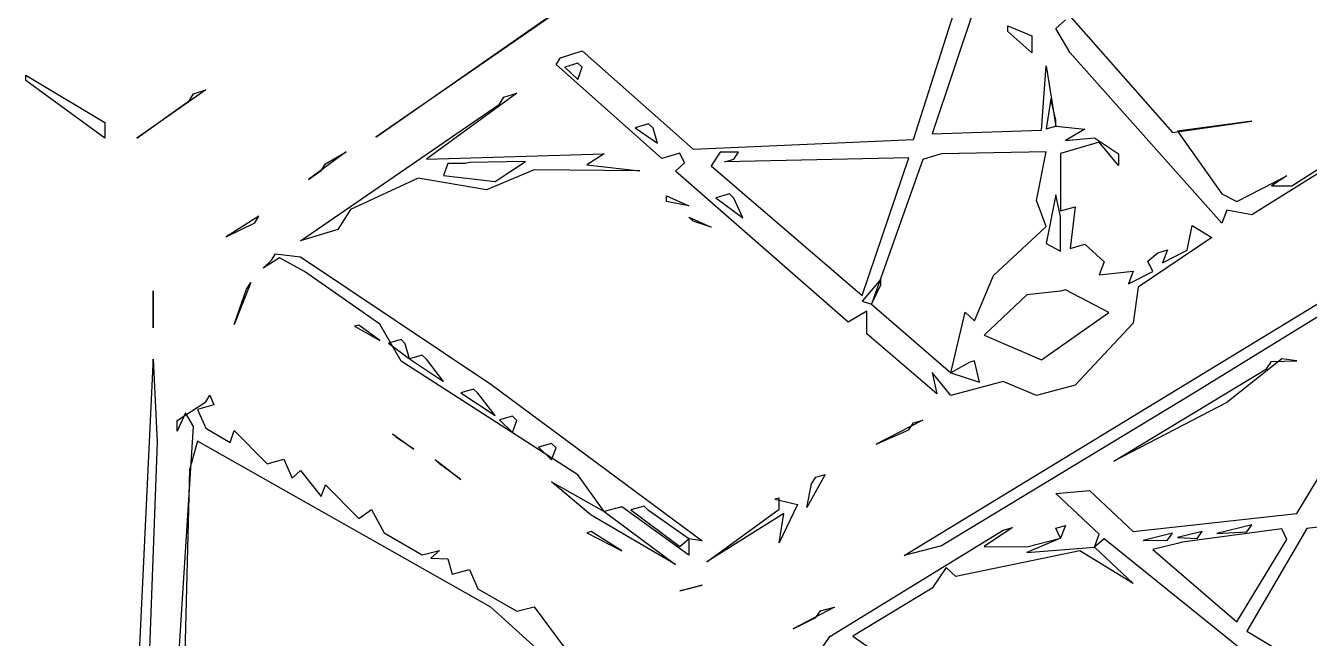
# Model space of a CAD drawing. Extents: x -13044 to 47959, y -15328 to 42462.
# Drawn here: x -13044 to -1619, y 15208 to 20660 of the extents above; entities that cross this region are included whole.
import ezdxf

# ---------------------------------------------------------------- set-up
doc = ezdxf.new("R2010")
doc.units = 0

msp = doc.modelspace()

# ---------------------------------------------------------------- linework, layer by layer
for p, q in [((2911.2242, 28546.1885), (-9928.404, 19666.8087)), ((2911.2242, 28546.1885, 3994.7917), (-9928.404, 19666.8087, 3531.25)), ((-9928.404, 19666.8087), (2470.9856, 28333.2647)), ((-9928.404, 19666.8087, 3531.25), (2470.9856, 28333.2647, 3989.5833)), ((-5226.086, 15944.6678), (8562.8993, 24338.8588)), ((-5226.086, 15944.6678, 2994.7917), (8562.8993, 24338.8588, 3432.2917)), ((8289.9738, 24141.2001), (-2661.888, 17379.3855)), ((8289.9738, 24141.2001, 3421.875), (-2661.888, 17379.3855, 3072.9167)), ((-5142.8124, 19647.2662), (-4640.0504, 21215.5816)), ((-5142.8124, 19647.2662, 3375), (-4640.0504, 21215.5816, 3520.8333)), ((-4597.9105, 20822.9239), (-4975.821, 19696.6841)), ((-4597.9105, 20822.9239, 3479.1667), (-4975.821, 19696.6841, 3375)), ((-3875.7334, 20891.0693), (-2837.1864, 19709.5849)), ((-3875.7334, 20891.0693, 3463.5417), (-2837.1864, 19709.5849, 3312.5)), ((-3875.7334, 20635.5295), (-3790.0448, 20712.5934)), ((-3875.7334, 20635.5295, 3437.5), (-3790.0448, 20712.5934, 3442.7083)), ((-4301.8748, 20659.313), (-4089.2821, 20570.958)), ((-4301.8748, 20608.4339), (-4301.8748, 20659.313)), ((-4301.8748, 20659.313, 3453.125), (-4089.2821, 20570.958, 3437.5)), ((-4301.8748, 20608.4339, 3447.9167), (-4301.8748, 20659.313, 3453.125)), ((-4089.2821, 20417.978), (-4301.8748, 20608.4339)), ((-4089.2821, 20417.978, 3421.875), (-4301.8748, 20608.4339, 3447.9167)), ((-4089.2821, 20570.958), (-4089.2821, 20417.978)), ((-4089.2821, 20570.958, 3437.5), (-4089.2821, 20417.978, 3421.875)), ((-3747.1427, 20418.5269), (-3875.7334, 20635.5295)), ((-3747.1427, 20418.5269, 3411.4583), (-3875.7334, 20635.5295, 3437.5)), ((-8323.5447, 20313.7457), (-8284.6291, 20374.6923)), ((-8323.5447, 20313.7457, 3546.875), (-8284.6291, 20374.6923, 3552.0833)), ((-8284.6291, 20374.6923), (-8089.5494, 20435.9836)), ((-8284.6291, 20374.6923, 3552.0833), (-8089.5494, 20435.9836, 3552.0833)), ((-8089.5494, 20435.9836), (-7101.4377, 19561.4091)), ((-8089.5494, 20435.9836, 3552.0833), (-7101.4377, 19561.4091, 3427.0833)), ((-2397.7395, 18902.572), (-3747.1427, 20418.5269)), ((-2397.7395, 18902.572, 3218.75), (-3747.1427, 20418.5269, 3411.4583)), ((-7380.266, 19477.3982), (-8323.5447, 20313.7457)), ((-7380.266, 19477.3982, 3427.0833), (-8323.5447, 20313.7457, 3546.875)), ((-8128.6324, 20326.0552), (-8245.6801, 20289.4061)), ((-8128.6324, 20326.0552, 3541.6667), (-8245.6801, 20289.4061, 3541.6667)), ((-8245.6801, 20289.4061), (-8128.6324, 20179.5816)), ((-8245.6801, 20289.4061, 3541.6667), (-8128.6324, 20179.5816, 3526.0417)), ((-8089.5494, 20289.447), (-8128.6324, 20326.0552)), ((-8089.5494, 20289.447, 3536.4583), (-8128.6324, 20326.0552, 3541.6667)), ((-8128.6324, 20179.5816), (-8089.5494, 20289.447)), ((-8128.6324, 20179.5816, 3526.0417), (-8089.5494, 20289.447, 3536.4583)), ((-4003.9777, 19729.0868), (-3961.268, 20303.2938)), ((-4003.9777, 19729.0868, 3348.9583), (-3961.268, 20303.2938, 3406.25)), ((-3961.268, 20303.2938), (-3875.7334, 19766.694)), ((-3961.268, 20303.2938, 3406.25), (-3875.7334, 19766.694, 3348.9583)), ((-13043.6093, 20218.8711), (-12338.7333, 19799.4114)), ((-13043.6093, 20172.6855), (-13043.6093, 20218.8711)), ((-13043.6093, 20218.8711, 3703.125), (-12338.7333, 19799.4114, 3630.2083)), ((-13043.6093, 20172.6855, 3697.9167), (-13043.6093, 20218.8711, 3703.125)), ((-12338.7333, 19659.7191), (-13043.6093, 20172.6855)), ((-12338.7333, 19659.7191, 3614.5833), (-13043.6093, 20172.6855, 3697.9167)), ((-11441.2254, 20088.6239), (-12053.5377, 19657.7266)), ((-11441.2254, 20088.6239, 3630.2083), (-12053.5377, 19657.7266, 3604.1667)), ((-12053.5377, 19657.7266), (-11586.0729, 19994.9801)), ((-12053.5377, 19657.7266, 3604.1667), (-11586.0729, 19994.9801, 3625)), ((-11586.0729, 19994.9801), (-11549.9059, 20053.6027)), ((-11586.0729, 19994.9801, 3625), (-11549.9059, 20053.6027, 3630.2083)), ((-11549.9059, 20053.6027), (-11441.2254, 20088.6239)), ((-11549.9059, 20053.6027, 3630.2083), (-11441.2254, 20088.6239, 3630.2083)), ((-8672.2894, 20058.7644), (-9475.6948, 19471.3623)), ((-8672.2894, 20058.7644, 3531.25), (-9475.6948, 19471.3623, 3494.7917)), ((-8826.428, 19962.2174), (-8787.9427, 20022.6761)), ((-8826.428, 19962.2174, 3526.0417), (-8787.9427, 20022.6761, 3531.25)), ((-8787.9427, 20022.6761), (-8672.2894, 20058.7644)), ((-8787.9427, 20022.6761, 3531.25), (-8672.2894, 20058.7644, 3531.25)), ((-3918.52, 20009.572), (-3961.268, 19741.6113)), ((-3918.52, 20009.572, 3375), (-3961.268, 19741.6113, 3348.9583)), ((-3875.7334, 19817.802), (-3918.52, 20009.572)), ((-3875.7334, 19817.802, 3354.1667), (-3918.52, 20009.572, 3375)), ((-10598.9538, 18745.0988), (-8826.428, 19962.2174)), ((-10598.9538, 18745.0988, 3453.125), (-8826.428, 19962.2174, 3526.0417)), ((-12338.7333, 19799.4114), (-12338.7333, 19659.7191)), ((-12338.7333, 19799.4114, 3630.2083), (-12338.7333, 19659.7191, 3614.5833)), ((-7499.247, 19785.6864), (-7617.9195, 19749.4844)), ((-7499.247, 19785.6864, 3463.5417), (-7617.9195, 19749.4844, 3463.5417)), ((-7459.621, 19748.591), (-7499.247, 19785.6864)), ((-7459.621, 19748.591, 3458.3333), (-7499.247, 19785.6864, 3463.5417)), ((-3961.268, 19741.6113), (-3875.7334, 19766.694)), ((-3961.268, 19741.6113, 3348.9583), (-3875.7334, 19766.694, 3348.9583)), ((-3875.7334, 19766.694), (-3875.7334, 19817.802)), ((-3875.7334, 19766.694, 3348.9583), (-3875.7334, 19817.802, 3354.1667)), ((-3875.7334, 19766.694), (-3618.204, 19739.721)), ((-3875.7334, 19766.694, 3348.9583), (-3618.204, 19739.721, 3338.5417)), ((-2837.1864, 19709.5849), (-2132.1395, 19809.5992)), ((-2837.1864, 19709.5849, 3312.5), (-2132.1395, 19809.5992, 3302.0833)), ((-2132.1395, 19809.5992), (-2793.4216, 19722.2543)), ((-2132.1395, 19809.5992, 3302.0833), (-2793.4216, 19722.2543, 3312.5)), ((-7617.9195, 19749.4844), (-7419.9607, 19613.0533)), ((-7617.9195, 19749.4844, 3463.5417), (-7419.9607, 19613.0533, 3442.7083)), ((-7419.9607, 19613.0533), (-7459.621, 19748.591)), ((-7419.9607, 19613.0533, 3442.7083), (-7459.621, 19748.591, 3458.3333)), ((-4975.821, 19696.6841), (-4003.9777, 19729.0868)), ((-4975.821, 19696.6841, 3375), (-4003.9777, 19729.0868, 3348.9583)), ((-3618.204, 19739.721), (-3790.0448, 19638.3599)), ((-3618.204, 19739.721, 3338.5417), (-3790.0448, 19638.3599, 3333.3333)), ((-3790.0448, 19638.3599), (-3532.0509, 19662.3076)), ((-3790.0448, 19638.3599, 3333.3333), (-3532.0509, 19662.3076, 3328.125)), ((-3532.0509, 19662.3076), (-3315.9862, 19519.5697)), ((-3532.0509, 19662.3076, 3328.125), (-3315.9862, 19519.5697, 3307.2917)), ((-2793.4216, 19722.2543), (-2397.7395, 19162.0796)), ((-2793.4216, 19722.2543, 3312.5), (-2397.7395, 19162.0796, 3244.7917)), ((-10190.3777, 19537.3453), (-10524.9469, 19290.5129)), ((-10190.3777, 19537.3453, 3526.0417), (-10524.9469, 19290.5129, 3510.4167)), ((-10376.561, 19431.7314), (-10190.3777, 19537.3453)), ((-10376.561, 19431.7314, 3520.8333), (-10190.3777, 19537.3453, 3526.0417)), ((-7101.4377, 19561.4091), (-5142.8124, 19647.2662)), ((-7101.4377, 19561.4091, 3427.0833), (-5142.8124, 19647.2662, 3375)), ((-3961.268, 19537.3631), (-4892.1025, 19519.2099)), ((-3961.268, 19537.3631, 3328.125), (-4892.1025, 19519.2099, 3354.1667)), ((-4046.6491, 19104.3792), (-3961.268, 19537.3631)), ((-4046.6491, 19104.3792, 3286.4583), (-3961.268, 19537.3631, 3328.125)), ((-3488.916, 19623.5484), (-3832.9084, 19523.5974)), ((-3488.916, 19623.5484, 3322.9167), (-3832.9084, 19523.5974, 3322.9167)), ((-3315.9862, 19416.7527), (-3488.916, 19623.5484)), ((-3315.9862, 19416.7527, 3296.875), (-3488.916, 19623.5484, 3322.9167)), ((-1054.982, 19646.6642), (-2132.1395, 18976.8931)), ((-1054.982, 19646.6642, 3255.2083), (-2132.1395, 18976.8931, 3218.75)), ((-1775.7274, 19233.332), (-1190.9341, 19608.1107)), ((-1775.7274, 19233.332, 3234.375), (-1190.9341, 19608.1107, 3255.2083)), ((-10413.7041, 19372.5836), (-10376.561, 19431.7314)), ((-10413.7041, 19372.5836, 3515.625), (-10376.561, 19431.7314, 3520.8333)), ((-9475.6948, 19471.3623), (-7893.6294, 19518.5247)), ((-9475.6948, 19471.3623, 3494.7917), (-7893.6294, 19518.5247, 3447.9167)), ((-9285.7059, 19433.5255), (-9323.7682, 19325.4668)), ((-9285.7059, 19433.5255, 3484.375), (-9323.7682, 19325.4668, 3473.9583)), ((-9133.1336, 19432.1114), (-9285.7059, 19433.5255)), ((-9133.1336, 19432.1114, 3479.1667), (-9285.7059, 19433.5255, 3484.375)), ((-9094.9095, 19443.8335), (-9133.1336, 19432.1114)), ((-9094.9095, 19443.8335, 3479.1667), (-9133.1336, 19432.1114, 3479.1667)), ((-8595.0224, 19451.4111), (-9094.9095, 19443.8335)), ((-8595.0224, 19451.4111, 3463.5417), (-9094.9095, 19443.8335, 3479.1667)), ((-8864.8806, 19272.2301), (-8595.0224, 19451.4111)), ((-8864.8806, 19272.2301, 3453.125), (-8595.0224, 19451.4111, 3463.5417)), ((-7893.6294, 19518.5247), (-8050.4328, 19422.0766)), ((-7893.6294, 19518.5247, 3447.9167), (-8050.4328, 19422.0766, 3442.7083)), ((-8050.4328, 19422.0766), (-7578.3962, 19368.5816)), ((-8050.4328, 19422.0766, 3442.7083), (-7578.3962, 19368.5816, 3421.875)), ((-7221.1429, 19525.342), (-7380.266, 19477.3982)), ((-7221.1429, 19525.342, 3427.0833), (-7380.266, 19477.3982, 3427.0833)), ((-7260.9755, 19365.4693), (-7181.2758, 19438.6876)), ((-7260.9755, 19365.4693, 3411.4583), (-7181.2758, 19438.6876, 3416.6667)), ((-7181.2758, 19438.6876), (-7221.1429, 19525.342)), ((-7181.2758, 19438.6876, 3416.6667), (-7221.1429, 19525.342, 3427.0833)), ((-6861.0886, 19534.8161), (-6941.3444, 19411.7972)), ((-6861.0886, 19534.8161, 3416.6667), (-6941.3444, 19411.7972, 3406.25)), ((-6700.1567, 19533.5406), (-6861.0886, 19534.8161)), ((-6700.1567, 19533.5406, 3411.4583), (-6861.0886, 19534.8161, 3416.6667)), ((-5184.4677, 19483.7232), (-6820.9082, 19447.826)), ((-5184.4677, 19483.7232, 3359.375), (-6820.9082, 19447.826, 3406.25)), ((-6820.9082, 19447.826), (-6740.4423, 19471.8975)), ((-6820.9082, 19447.826, 3406.25), (-6740.4423, 19471.8975, 3406.25)), ((-6740.4423, 19471.8975), (-6700.1567, 19533.5406)), ((-6740.4423, 19471.8975, 3406.25), (-6700.1567, 19533.5406, 3411.4583)), ((-5598.9971, 18257.6989), (-5184.4677, 19483.7232)), ((-5598.9971, 18257.6989, 3244.7917), (-5184.4677, 19483.7232, 3359.375)), ((-5059.3909, 19470.0634), (-5516.3844, 18180.5835)), ((-5059.3909, 19470.0634, 3354.1667), (-5516.3844, 18180.5835, 3234.375)), ((-4933.9804, 19506.9069), (-5059.3909, 19470.0634)), ((-4933.9804, 19506.9069, 3354.1667), (-5059.3909, 19470.0634, 3354.1667)), ((-4892.1025, 19519.2099), (-4933.9804, 19506.9069)), ((-4892.1025, 19519.2099, 3354.1667), (-4933.9804, 19506.9069, 3354.1667)), ((-3832.9084, 19523.5974), (-3832.9084, 19012.2878)), ((-3832.9084, 19523.5974, 3322.9167), (-3832.9084, 19012.2878, 3270.8333)), ((-3315.9862, 19519.5697), (-3315.9862, 19416.7527)), ((-3315.9862, 19519.5697, 3307.2917), (-3315.9862, 19416.7527, 3296.875)), ((-10524.9469, 19290.5129), (-10413.7041, 19372.5836)), ((-10524.9469, 19290.5129, 3510.4167), (-10413.7041, 19372.5836, 3515.625)), ((-9323.7682, 19325.4668), (-8864.8806, 19272.2301)), ((-9323.7682, 19325.4668, 3473.9583), (-8864.8806, 19272.2301, 3453.125)), ((-8517.6233, 19377.791), (-8941.6875, 19200.494)), ((-8517.6233, 19377.791, 3453.125), (-8941.6875, 19200.494, 3447.9167)), ((-7578.3962, 19368.5816), (-8517.6233, 19377.791)), ((-7578.3962, 19368.5816, 3421.875), (-8517.6233, 19377.791, 3453.125)), ((-5722.6431, 18022.3026), (-7260.9755, 19365.4693)), ((-5722.6431, 18022.3026, 3223.9583), (-7260.9755, 19365.4693, 3411.4583)), ((-6941.3444, 19411.7972), (-5598.9971, 18257.6989)), ((-6941.3444, 19411.7972, 3406.25), (-5598.9971, 18257.6989, 3244.7917)), ((-2265.1217, 19095.5998), (-1820.4222, 19325.1764)), ((-2265.1217, 19095.5998, 3234.375), (-1820.4222, 19325.1764, 3244.7917)), ((-1820.4222, 19325.1764), (-1954.2605, 19235.2263)), ((-1820.4222, 19325.1764, 3244.7917), (-1954.2605, 19235.2263, 3239.5833)), ((-9551.4654, 19303.822), (-10153.0472, 19023.8603)), ((-9551.4654, 19303.822, 3479.1667), (-10153.0472, 19023.8603, 3468.75)), ((-8941.6875, 19200.494), (-9551.4654, 19303.822)), ((-8941.6875, 19200.494, 3447.9167), (-9551.4654, 19303.822, 3479.1667)), ((-1954.2605, 19235.2263), (-1775.7274, 19233.332)), ((-1954.2605, 19235.2263, 3239.5833), (-1775.7274, 19233.332, 3234.375)), ((-7340.537, 19144.6349), (-7141.3741, 19055.8303)), ((-7340.537, 19095.3872), (-7340.537, 19144.6349)), ((-7340.537, 19144.6349, 3390.625), (-7141.3741, 19055.8303, 3375)), ((-7340.537, 19095.3872, 3385.4167), (-7340.537, 19144.6349, 3390.625)), ((-7141.3741, 19055.8303), (-7340.537, 19095.3872)), ((-7141.3741, 19055.8303, 3375), (-7340.537, 19095.3872, 3385.4167)), ((-6780.6928, 19162.567), (-6901.234, 19126.8951)), ((-6780.6928, 19162.567, 3375), (-6901.234, 19126.8951, 3375)), ((-6901.234, 19126.8951), (-6659.8359, 18950.2665)), ((-6901.234, 19126.8951, 3375), (-6659.8359, 18950.2665, 3348.9583)), ((-6740.4423, 19124.9084), (-6780.6928, 19162.567)), ((-6740.4423, 19124.9084, 3369.7917), (-6780.6928, 19162.567, 3375)), ((-6659.8359, 18950.2665), (-6740.4423, 19124.9084)), ((-6659.8359, 18950.2665, 3348.9583), (-6740.4423, 19124.9084, 3369.7917)), ((-3961.268, 18873.5565), (-4046.6491, 19104.3792)), ((-3961.268, 18873.5565, 3260.4167), (-4046.6491, 19104.3792, 3286.4583)), ((-3875.7334, 19153.3984), (-3961.268, 18720.3704)), ((-3875.7334, 19153.3984, 3286.4583), (-3961.268, 18720.3704, 3244.7917)), ((-3832.9084, 18961.1569), (-3875.7334, 19153.3984)), ((-3832.9084, 18961.1569, 3265.625), (-3875.7334, 19153.3984, 3286.4583)), ((-2397.7395, 19162.0796), (-2265.1217, 19095.5998)), ((-2397.7395, 19162.0796, 3244.7917), (-2265.1217, 19095.5998, 3234.375)), ((-10153.0472, 19023.8603), (-10264.9448, 18846.6324)), ((-10153.0472, 19023.8603, 3468.75), (-10264.9448, 18846.6324, 3453.125)), ((-3832.9084, 19012.2878), (-3704.2018, 19048.994)), ((-3832.9084, 19012.2878, 3270.8333), (-3704.2018, 19048.994, 3270.8333)), ((-3704.2018, 19048.994), (-3747.1427, 18678.5085)), ((-3704.2018, 19048.994, 3270.8333), (-3747.1427, 18678.5085, 3234.375)), ((-2353.574, 19018.781), (-2397.7395, 18902.572)), ((-2353.574, 19018.781, 3229.1667), (-2397.7395, 18902.572, 3218.75)), ((-2132.1395, 18976.8931), (-2353.574, 19018.781)), ((-2132.1395, 18976.8931, 3218.75), (-2353.574, 19018.781, 3229.1667)), ((-10967.1402, 18964.2794), (-11259.49, 18780.0237)), ((-10967.1402, 18964.2794, 3489.5833), (-11259.49, 18780.0237, 3479.1667)), ((-11259.49, 18780.0237), (-11003.7903, 18905.7197)), ((-11259.49, 18780.0237, 3479.1667), (-11003.7903, 18905.7197, 3484.375)), ((-11003.7903, 18905.7197), (-10967.1402, 18964.2794)), ((-11003.7903, 18905.7197, 3484.375), (-10967.1402, 18964.2794, 3489.5833)), ((-7141.3741, 18957.1211), (-6941.3444, 18867.7152)), ((-7101.4377, 18919.5205), (-7141.3741, 18957.1211)), ((-7141.3741, 18957.1211, 3364.5833), (-6941.3444, 18867.7152, 3348.9583)), ((-7101.4377, 18919.5205, 3359.375), (-7141.3741, 18957.1211, 3364.5833)), ((-6941.3444, 18867.7152), (-7101.4377, 18919.5205)), ((-6941.3444, 18867.7152, 3348.9583), (-7101.4377, 18919.5205, 3359.375)), ((-4428.9741, 18435.8069), (-3961.268, 18873.5565)), ((-4428.9741, 18435.8069, 3229.1667), (-3961.268, 18873.5565, 3260.4167)), ((-3832.9084, 18910.0259), (-3832.9084, 18961.1569)), ((-3832.9084, 18910.0259, 3260.4167), (-3832.9084, 18961.1569, 3265.625)), ((-3832.9084, 18654.3711), (-3832.9084, 18910.0259)), ((-3832.9084, 18654.3711, 3234.375), (-3832.9084, 18910.0259, 3260.4167)), ((-2705.7724, 18661.1688), (-2661.888, 18880.4168)), ((-2705.7724, 18661.1688, 3203.125), (-2661.888, 18880.4168, 3223.9583)), ((-2661.888, 18880.4168), (-2485.9497, 18774.1804)), ((-2661.888, 18880.4168, 3223.9583), (-2485.9497, 18774.1804, 3208.3333)), ((-10264.9448, 18846.6324), (-10598.9538, 18745.0988)), ((-10264.9448, 18846.6324, 3453.125), (-10598.9538, 18745.0988, 3453.125)), ((-2485.9497, 18774.1804), (-3142.4295, 18333.6785)), ((-2485.9497, 18774.1804, 3208.3333), (-3142.4295, 18333.6785, 3182.2917)), ((-10857.0064, 18571.9355), (-10820.234, 18630.4537)), ((-10857.0064, 18571.9355, 3442.7083), (-10820.234, 18630.4537, 3447.9167)), ((-10820.234, 18630.4537), (-10598.9538, 18602.6043)), ((-10820.234, 18630.4537, 3447.9167), (-10598.9538, 18602.6043, 3437.5)), ((-3961.268, 18720.3704), (-3832.9084, 18654.3711)), ((-3961.268, 18720.3704, 3244.7917), (-3832.9084, 18654.3711, 3234.375)), ((-3747.1427, 18678.5085), (-3618.204, 18714.7962)), ((-3747.1427, 18678.5085, 3234.375), (-3618.204, 18714.7962, 3234.375)), ((-3618.204, 18714.7962), (-3445.7422, 18557.9775)), ((-3618.204, 18714.7962, 3234.375), (-3445.7422, 18557.9775, 3213.5417)), ((-3055.415, 18563.8938), (-2968.2424, 18639.7415)), ((-3055.415, 18563.8938, 3203.125), (-2968.2424, 18639.7415, 3208.3333)), ((-2968.2424, 18639.7415), (-2880.9115, 18664.085)), ((-2968.2424, 18639.7415, 3208.3333), (-2880.9115, 18664.085, 3208.3333)), ((-2880.9115, 18664.085), (-2924.5968, 18548.6704)), ((-2880.9115, 18664.085, 3208.3333), (-2924.5968, 18548.6704, 3197.9167)), ((-2924.5968, 18548.6704), (-2705.7724, 18661.1688)), ((-2924.5968, 18548.6704, 3197.9167), (-2705.7724, 18661.1688, 3203.125)), ((-10783.4308, 18594.2224), (-10930.4595, 18502.3656)), ((-10783.4308, 18594.2224, 3442.7083), (-10930.4595, 18502.3656, 3437.5)), ((-10930.4595, 18502.3656), (-10857.0064, 18571.9355)), ((-10930.4595, 18502.3656, 3437.5), (-10857.0064, 18571.9355, 3442.7083)), ((-10561.9658, 18471.2343), (-10783.4308, 18594.2224)), ((-10561.9658, 18471.2343, 3421.875), (-10783.4308, 18594.2224, 3442.7083)), ((-10598.9538, 18602.6043), (-8903.3004, 17469.4328)), ((-10598.9538, 18602.6043, 3437.5), (-8903.3004, 17469.4328, 3260.4167)), ((-3445.7422, 18557.9775), (-3488.916, 18443.2883)), ((-3445.7422, 18557.9775, 3213.5417), (-3488.916, 18443.2883, 3203.125)), ((-3011.8485, 18472.871), (-3055.415, 18563.8938)), ((-3011.8485, 18472.871, 3192.7083), (-3055.415, 18563.8938, 3203.125)), ((-9890.8531, 18002.783), (-10561.9658, 18471.2343)), ((-9890.8531, 18002.783, 3348.9583), (-10561.9658, 18471.2343, 3421.875)), ((-5433.6254, 18404.9608), (-5598.9971, 18207.5162)), ((-5433.6254, 18404.9608, 3255.2083), (-5598.9971, 18207.5162, 3239.5833)), ((-5433.6254, 18354.6893), (-5433.6254, 18404.9608)), ((-5433.6254, 18354.6893, 3250), (-5433.6254, 18404.9608, 3255.2083)), ((-4597.9105, 18033.3116), (-4428.9741, 18435.8069)), ((-4597.9105, 18033.3116, 3192.7083), (-4428.9741, 18435.8069, 3229.1667)), ((-3488.916, 18443.2883), (-3185.8776, 18476.1191)), ((-3488.916, 18443.2883, 3203.125), (-3185.8776, 18476.1191, 3197.9167)), ((-3185.8776, 18476.1191), (-3229.2864, 18361.1554)), ((-3185.8776, 18476.1191, 3197.9167), (-3229.2864, 18361.1554, 3187.5)), ((-3229.2864, 18361.1554), (-3011.8485, 18472.871)), ((-3229.2864, 18361.1554, 3187.5), (-3011.8485, 18472.871, 3192.7083)), ((-11910.2354, 18299.6954), (-11910.2354, 17972.1364)), ((-11910.2354, 18252.9013), (-11910.2354, 18299.6954)), ((-11910.2354, 18299.6954, 3447.9167), (-11910.2354, 17972.1364, 3411.4583)), ((-11910.2354, 18252.9013, 3442.7083), (-11910.2354, 18299.6954, 3447.9167)), ((-11040.41, 18374.5972), (-11186.5846, 18000.276)), ((-11040.41, 18374.5972, 3427.0833), (-11186.5846, 18000.276, 3390.625)), ((-11186.5846, 18000.276), (-11076.9992, 18316.3313)), ((-11186.5846, 18000.276, 3390.625), (-11076.9992, 18316.3313, 3421.875)), ((-11076.9992, 18316.3313), (-11040.41, 18374.5972)), ((-11076.9992, 18316.3313, 3421.875), (-11040.41, 18374.5972, 3427.0833)), ((-5516.3844, 18180.5835), (-5433.6254, 18354.6893)), ((-5516.3844, 18180.5835, 3234.375), (-5433.6254, 18354.6893, 3250)), ((-3832.9084, 18296.4543), (-4131.8769, 18264.4085)), ((-3832.9084, 18296.4543, 3197.9167), (-4131.8769, 18264.4085, 3203.125)), ((-3790.0448, 18308.3565), (-3832.9084, 18296.4543)), ((-3790.0448, 18308.3565, 3197.9167), (-3832.9084, 18296.4543, 3197.9167)), ((-3402.5293, 18107.788), (-3790.0448, 18308.3565)), ((-3402.5293, 18107.788, 3166.6667), (-3790.0448, 18308.3565, 3197.9167)), ((-3142.4295, 18333.6785), (-3185.8776, 18012.8138)), ((-3142.4295, 18333.6785, 3182.2917), (-3185.8776, 18012.8138, 3151.0417)), ((-11910.2354, 17972.1364), (-11910.2354, 18252.9013)), ((-11910.2354, 17972.1364, 3411.4583), (-11910.2354, 18252.9013, 3442.7083)), ((-5598.9971, 18207.5162), (-5516.3844, 18180.5835)), ((-5598.9971, 18207.5162, 3239.5833), (-5516.3844, 18180.5835, 3234.375)), ((-5516.3844, 18180.5835), (-4808.2348, 17570.1642)), ((-5516.3844, 18180.5835, 3234.375), (-4808.2348, 17570.1642, 3151.0417)), ((-4131.8769, 18264.4085), (-4513.5178, 17904.4035)), ((-4131.8769, 18264.4085, 3203.125), (-4513.5178, 17904.4035, 3177.0833)), ((-5557.709, 18118.7485), (-5722.6431, 18022.3026)), ((-5557.709, 18118.7485, 3229.1667), (-5722.6431, 18022.3026, 3223.9583)), ((-5557.709, 17917.9289), (-5557.709, 18118.7485)), ((-5557.709, 17917.9289, 3208.3333), (-5557.709, 18118.7485, 3229.1667)), ((-4808.2348, 17570.1642), (-4682.1528, 18111.3148)), ((-4808.2348, 17570.1642, 3151.0417), (-4682.1528, 18111.3148, 3203.125)), ((-4682.1528, 18111.3148), (-4597.9105, 18033.3116)), ((-4682.1528, 18111.3148, 3203.125), (-4597.9105, 18033.3116, 3192.7083)), ((-4003.9777, 17687.5223), (-3402.5293, 18107.788)), ((-4003.9777, 17687.5223, 3140.625), (-3402.5293, 18107.788, 3166.6667)), ((-10078.2921, 17995.5949), (-10115.6854, 17984.6094)), ((-10078.2921, 17995.5949, 3354.1667), (-10115.6854, 17984.6094, 3354.1667)), ((-10115.6854, 17984.6094), (-9890.8531, 17859.1478)), ((-10115.6854, 17984.6094, 3354.1667), (-9890.8531, 17859.1478, 3333.3333)), ((-9890.8531, 17859.1478), (-10078.2921, 17995.5949)), ((-9890.8531, 17859.1478, 3333.3333), (-10078.2921, 17995.5949, 3354.1667)), ((-9702.6228, 17674.1453), (-9890.8531, 18002.783)), ((-9702.6228, 17674.1453, 3307.2917), (-9890.8531, 18002.783, 3348.9583)), ((-3185.8776, 18012.8138), (-3704.2018, 17461.7919)), ((-3185.8776, 18012.8138, 3151.0417), (-3704.2018, 17461.7919, 3109.375)), ((-9702.6228, 17866.063), (-9815.6562, 17833.1592)), ((-9702.6228, 17866.063, 3328.125), (-9815.6562, 17833.1592, 3328.125)), ((-9815.6562, 17833.1592), (-9627.108, 17695.9654)), ((-9815.6562, 17833.1592, 3328.125), (-9627.108, 17695.9654, 3307.2917)), ((-9664.8813, 17829.0498), (-9702.6228, 17866.063)), ((-9664.8813, 17829.0498, 3322.9167), (-9702.6228, 17866.063, 3328.125)), ((-9627.108, 17695.9654), (-9664.8813, 17829.0498)), ((-9627.108, 17695.9654, 3307.2917), (-9664.8813, 17829.0498, 3322.9167)), ((-4933.9804, 17384.236), (-5557.709, 17917.9289)), ((-4933.9804, 17384.236, 3135.4167), (-5557.709, 17917.9289, 3208.3333)), ((-4513.5178, 17904.4035), (-4003.9777, 17687.5223)), ((-4513.5178, 17904.4035, 3177.0833), (-4003.9777, 17687.5223, 3140.625)), ((-9513.5962, 17728.7647), (-9627.108, 17695.9654)), ((-9513.5962, 17728.7647, 3307.2917), (-9627.108, 17695.9654, 3307.2917)), ((-9475.6948, 17691.6151), (-9513.5962, 17728.7647)), ((-9475.6948, 17691.6151, 3302.0833), (-9513.5962, 17728.7647, 3307.2917)), ((-12160.7056, 12297.9141), (-11910.2354, 17644.5775)), ((-12160.7056, 12297.9141, 2786.4583), (-11910.2354, 17644.5775, 3375)), ((-11910.2354, 17691.3716), (-11874.336, 16953)), ((-11910.2354, 17644.5775), (-11910.2354, 17691.3716)), ((-11910.2354, 17691.3716, 3380.2083), (-11874.336, 16953, 3296.875)), ((-11910.2354, 17644.5775, 3375), (-11910.2354, 17691.3716, 3380.2083)), ((-8128.6324, 16664.2153), (-9702.6228, 17674.1453)), ((-8128.6324, 16664.2153, 3151.0417), (-9702.6228, 17674.1453, 3307.2917)), ((-9627.108, 17695.9654), (-9323.7682, 17494.5186)), ((-9627.108, 17695.9654, 3307.2917), (-9323.7682, 17494.5186, 3276.0417)), ((-9323.7682, 17494.5186), (-9475.6948, 17691.6151)), ((-9323.7682, 17494.5186, 3276.0417), (-9475.6948, 17691.6151, 3302.0833)), ((-4640.0504, 17666.7498), (-4808.2348, 17570.1642)), ((-4640.0504, 17666.7498, 3156.25), (-4808.2348, 17570.1642, 3151.0417)), ((-4597.9105, 17678.27), (-4640.0504, 17666.7498)), ((-4597.9105, 17678.27, 3156.25), (-4640.0504, 17666.7498, 3156.25)), ((-4555.733, 17486.8291), (-4597.9105, 17678.27)), ((-4555.733, 17486.8291, 3135.4167), (-4597.9105, 17678.27, 3156.25)), ((-3359.2773, 16783.6419), (-1998.7914, 17607.0825)), ((-3359.2773, 16783.6419, 3031.25), (-1998.7914, 17607.0825, 3078.125)), ((-1865.0759, 17694.7483), (-2353.574, 17305.2482)), ((-1865.0759, 17694.7483, 3083.3333), (-2353.574, 17305.2482, 3057.2917)), ((-1998.7914, 17607.0825), (-1954.2605, 17671.0374)), ((-1998.7914, 17607.0825, 3078.125), (-1954.2605, 17671.0374, 3083.3333)), ((-1954.2605, 17671.0374), (-1730.9915, 17678.1369)), ((-1954.2605, 17671.0374, 3083.3333), (-1730.9915, 17678.1369, 3078.125)), ((-1730.9915, 17678.1369), (-1865.0759, 17694.7483)), ((-1730.9915, 17678.1369, 3078.125), (-1865.0759, 17694.7483, 3083.3333)), ((-4808.2348, 17367.735), (-4975.821, 17574.9567)), ((-4975.821, 17574.9567), (-4933.9804, 17384.236)), ((-4808.2348, 17367.735, 3130.2083), (-4975.821, 17574.9567, 3156.25)), ((-4975.821, 17574.9567, 3156.25), (-4933.9804, 17384.236, 3135.4167)), ((-4808.2348, 17570.1642), (-4555.733, 17486.8291)), ((-4808.2348, 17570.1642, 3151.0417), (-4555.733, 17486.8291, 3135.4167)), ((-4344.2791, 17493.3259), (-4808.2348, 17367.735)), ((-4344.2791, 17493.3259, 3130.2083), (-4808.2348, 17367.735, 3130.2083)), ((-4046.6491, 17369.8283), (-4344.2791, 17493.3259)), ((-4046.6491, 17369.8283, 3109.375), (-4344.2791, 17493.3259, 3130.2083)), ((-11441.2254, 17312.9124), (-11404.9385, 17370.5214)), ((-11441.2254, 17312.9124, 3322.9167), (-11404.9385, 17370.5214, 3328.125)), ((-11404.9385, 17370.5214), (-11368.6216, 17286.9233)), ((-11404.9385, 17370.5214, 3328.125), (-11368.6216, 17286.9233, 3317.7083)), ((-9056.6529, 17425.8625), (-9171.3253, 17393.2819)), ((-9056.6529, 17425.8625, 3260.4167), (-9171.3253, 17393.2819, 3260.4167)), ((-9171.3253, 17393.2819), (-8864.8806, 17189.7732)), ((-9171.3253, 17393.2819, 3260.4167), (-8864.8806, 17189.7732, 3229.1667)), ((-9018.3637, 17388.3943), (-9056.6529, 17425.8625)), ((-9018.3637, 17388.3943, 3255.2083), (-9056.6529, 17425.8625, 3260.4167)), ((-8864.8806, 17189.7732), (-9018.3637, 17388.3943)), ((-8864.8806, 17189.7732, 3229.1667), (-9018.3637, 17388.3943, 3255.2083)), ((-8903.3004, 17469.4328), (-7021.4607, 16076.7581)), ((-8903.3004, 17469.4328, 3260.4167), (-7021.4607, 16076.7581, 3057.2917)), ((-2661.888, 17379.3855), (-4892.1025, 16030.4135)), ((-2661.888, 17379.3855, 3072.9167), (-4892.1025, 16030.4135, 2994.7917)), ((-3704.2018, 17461.7919), (-4046.6491, 17369.8283)), ((-3704.2018, 17461.7919, 3109.375), (-4046.6491, 17369.8283, 3109.375)), ((-11694.3947, 17145.531), (-11441.2254, 17312.9124)), ((-11694.3947, 17145.531, 3312.5), (-11441.2254, 17312.9124, 3322.9167)), ((-11368.6216, 17286.9233), (-11513.709, 17244.8444)), ((-11368.6216, 17286.9233, 3317.7083), (-11513.709, 17244.8444, 3317.7083)), ((-2353.574, 17305.2482), (-3359.2773, 16783.6419)), ((-2353.574, 17305.2482, 3057.2917), (-3359.2773, 16783.6419, 3031.25)), ((-11622.21, 17213.3764), (-11694.3947, 17051.711)), ((-11622.21, 17213.3764, 3317.7083), (-11694.3947, 17051.711, 3302.0833)), ((-11694.3947, 17051.711), (-11694.3947, 17145.531)), ((-11694.3947, 17051.711, 3302.0833), (-11694.3947, 17145.531, 3312.5)), ((-11549.9059, 17093.3836), (-11622.21, 17213.3764)), ((-11549.9059, 17093.3836, 3302.0833), (-11622.21, 17213.3764, 3317.7083)), ((-11513.709, 17244.8444), (-11441.2254, 17077.6826)), ((-11513.709, 17244.8444, 3317.7083), (-11441.2254, 17077.6826, 3296.875)), ((-8710.8734, 17184.5215), (-8826.428, 17152.1245)), ((-8710.8734, 17184.5215, 3223.9583), (-8826.428, 17152.1245, 3223.9583)), ((-8826.428, 17152.1245), (-8710.8734, 17038.9857)), ((-8826.428, 17152.1245, 3223.9583), (-8710.8734, 17038.9857, 3208.3333)), ((-8672.2894, 17146.8063), (-8710.8734, 17184.5215)), ((-8672.2894, 17146.8063, 3218.75), (-8710.8734, 17184.5215, 3223.9583)), ((-8710.8734, 17038.9857), (-8672.2894, 17146.8063)), ((-8710.8734, 17038.9857, 3208.3333), (-8672.2894, 17146.8063, 3218.75)), ((-5059.3909, 17148.3308), (-5475.0232, 16935.9917)), ((-5059.3909, 17148.3308, 3114.5833), (-5475.0232, 16935.9917, 3104.1667)), ((-5142.8124, 17125.8833), (-5059.3909, 17148.3308)), ((-5142.8124, 17125.8833, 3114.5833), (-5059.3909, 17148.3308, 3114.5833)), ((-11730.4423, 14274.7646), (-11549.9059, 17093.3836)), ((-11730.4423, 14274.7646, 2994.7917), (-11549.9059, 17093.3836, 3302.0833)), ((-11441.2254, 17077.6826), (-11223.0524, 16951.8372)), ((-11441.2254, 17077.6826, 3296.875), (-11223.0524, 16951.8372, 3276.0417)), ((-11223.0524, 16951.8372), (-11186.5846, 17056.6225)), ((-11223.0524, 16951.8372, 3276.0417), (-11186.5846, 17056.6225, 3286.4583)), ((-11186.5846, 17056.6225), (-10893.7483, 16761.8897)), ((-11186.5846, 17056.6225, 3286.4583), (-10893.7483, 16761.8897, 3244.7917)), ((-9778.0102, 17029.1556), (-9589.3027, 16890.2045)), ((-9740.3324, 16991.8204), (-9778.0102, 17029.1556)), ((-9778.0102, 17029.1556, 3239.5833), (-9589.3027, 16890.2045, 3218.75)), ((-9740.3324, 16991.8204, 3234.375), (-9778.0102, 17029.1556, 3239.5833)), ((-5475.0232, 16935.9917), (-5184.4677, 17064.2692)), ((-5475.0232, 16935.9917, 3104.1667), (-5184.4677, 17064.2692, 3109.375)), ((-5184.4677, 17064.2692), (-5142.8124, 17125.8833)), ((-5184.4677, 17064.2692, 3109.375), (-5142.8124, 17125.8833, 3114.5833)), ((-1730.9915, 16319.3897), (-1281.3595, 17062.4234)), ((-1730.9915, 16319.3897, 2942.7083), (-1281.3595, 17062.4234, 3005.2083)), ((-11874.336, 16953), (-12196.3696, 7998.5968)), ((-11874.336, 16953, 3296.875), (-12196.3696, 7998.5968, 2307.2917)), ((-11513.709, 16962.8021), (-11586.0729, 16707.207)), ((-11513.709, 16962.8021, 3286.4583), (-11586.0729, 16707.207, 3260.4167)), ((-8903.3004, 15484.6801), (-11513.709, 16962.8021)), ((-8903.3004, 15484.6801, 3046.875), (-11513.709, 16962.8021, 3286.4583)), ((-9589.3027, 16890.2045), (-9740.3324, 16991.8204)), ((-9589.3027, 16890.2045, 3218.75), (-9740.3324, 16991.8204, 3234.375)), ((-8362.4269, 16941.319), (-8478.874, 16909.1095)), ((-8362.4269, 16941.319, 3187.5), (-8478.874, 16909.1095, 3187.5)), ((-8478.874, 16909.1095), (-8362.4269, 16795.222)), ((-8478.874, 16909.1095, 3187.5), (-8362.4269, 16795.222, 3171.875)), ((-8323.5447, 16903.354), (-8362.4269, 16941.319)), ((-8323.5447, 16903.354, 3182.2917), (-8362.4269, 16941.319, 3187.5)), ((-10893.7483, 16761.8897), (-10746.597, 16803.4611)), ((-10893.7483, 16761.8897, 3244.7917), (-10746.597, 16803.4611, 3244.7917)), ((-10746.597, 16803.4611), (-10672.837, 16634.4648)), ((-10746.597, 16803.4611, 3244.7917), (-10672.837, 16634.4648, 3223.9583)), ((-9399.7959, 16798.8069), (-9171.3253, 16621.0468)), ((-9361.7981, 16761.2159), (-9399.7959, 16798.8069)), ((-9399.7959, 16798.8069, 3203.125), (-9171.3253, 16621.0468, 3177.0833)), ((-9361.7981, 16761.2159, 3197.9167), (-9399.7959, 16798.8069, 3203.125)), ((-8362.4269, 16795.222), (-8323.5447, 16903.354)), ((-8362.4269, 16795.222, 3171.875), (-8323.5447, 16903.354, 3182.2917)), ((-11586.0729, 16707.207), (-11694.3947, 12501.4383)), ((-11586.0729, 16707.207, 3260.4167), (-11694.3947, 12501.4383, 2796.875)), ((-10672.837, 16634.4648), (-10598.9538, 16702.6769)), ((-10672.837, 16634.4648, 3223.9583), (-10598.9538, 16702.6769, 3229.1667)), ((-10598.9538, 16702.6769), (-10413.7041, 16469.1271)), ((-10598.9538, 16702.6769, 3229.1667), (-10413.7041, 16469.1271, 3197.9167)), ((-9171.3253, 16621.0468), (-9361.7981, 16761.2159)), ((-9171.3253, 16621.0468, 3177.0833), (-9361.7981, 16761.2159, 3197.9167)), ((-10413.7041, 16469.1271), (-10376.561, 16574.676)), ((-10413.7041, 16469.1271, 3197.9167), (-10376.561, 16574.676, 3208.3333)), ((-10376.561, 16574.676), (-10078.2921, 16275.5965)), ((-10376.561, 16574.676, 3208.3333), (-10078.2921, 16275.5965, 3166.6667)), ((-8011.2825, 16305.1331), (-8362.4269, 16600.426)), ((-8362.4269, 16600.426), (-7893.6294, 16336.7287)), ((-8011.2825, 16305.1331, 3109.375), (-8362.4269, 16600.426, 3151.0417)), ((-8362.4269, 16600.426, 3151.0417), (-7893.6294, 16336.7287, 3109.375)), ((-7893.6294, 16336.7287), (-8128.6324, 16664.2153)), ((-7893.6294, 16336.7287, 3109.375), (-8128.6324, 16664.2153, 3151.0417)), ((-5927.9943, 16664.5721), (-6091.6258, 16371.3894)), ((-5927.9943, 16664.5721, 3088.5417), (-6091.6258, 16371.3894, 3062.5)), ((-6091.6258, 16371.3894), (-6050.7718, 16581.9239)), ((-6091.6258, 16371.3894, 3062.5), (-6050.7718, 16581.9239, 3083.3333)), ((-6050.7718, 16581.9239), (-6009.882, 16642.7572)), ((-6050.7718, 16581.9239, 3083.3333), (-6009.882, 16642.7572, 3088.5417)), ((-6009.882, 16642.7572), (-5927.9943, 16664.5721)), ((-6009.882, 16642.7572, 3088.5417), (-5927.9943, 16664.5721, 3088.5417)), ((-6335.9978, 16456.3057), (-6376.6017, 16445.5324)), ((-6335.9978, 16456.3057, 3078.125), (-6376.6017, 16445.5324, 3078.125)), ((-6335.9978, 16356.7316), (-6335.9978, 16456.3057)), ((-6335.9978, 16356.7316, 3067.7083), (-6335.9978, 16456.3057, 3078.125)), ((-3875.7334, 16495.784), (-3575.1469, 16522.3316)), ((-3875.7334, 16495.784, 3015.625), (-3575.1469, 16522.3316, 3010.4167)), ((-3488.916, 16134.0838), (-3875.7334, 16495.784)), ((-3488.916, 16134.0838, 2968.75), (-3875.7334, 16495.784, 3015.625)), ((-3575.1469, 16522.3316), (-3185.8776, 16159.5928)), ((-3575.1469, 16522.3316, 3010.4167), (-3185.8776, 16159.5928, 2963.5417)), ((-10078.2921, 16275.5965), (-9965.9234, 16354.2746)), ((-10078.2921, 16275.5965, 3166.6667), (-9965.9234, 16354.2746, 3171.875)), ((-9965.9234, 16354.2746), (-9853.2705, 16145.7604)), ((-9965.9234, 16354.2746, 3171.875), (-9853.2705, 16145.7604, 3145.8333)), ((-7736.2848, 16378.9833), (-7893.6294, 16336.7287)), ((-7736.2848, 16378.9833, 3109.375), (-7893.6294, 16336.7287, 3109.375)), ((-7141.3741, 15946.4902), (-7736.2848, 16378.9833)), ((-7141.3741, 15946.4902, 3046.875), (-7736.2848, 16378.9833, 3109.375)), ((-7538.8387, 16382.8659), (-7657.4087, 16351.0878)), ((-7538.8387, 16382.8659, 3104.1667), (-7657.4087, 16351.0878, 3104.1667)), ((-7657.4087, 16351.0878), (-7221.1429, 16024.2059)), ((-7657.4087, 16351.0878, 3104.1667), (-7221.1429, 16024.2059, 3057.2917)), ((-7499.247, 16344.3144), (-7538.8387, 16382.8659)), ((-7499.247, 16344.3144, 3098.9583), (-7538.8387, 16382.8659, 3104.1667)), ((-7141.3741, 16094.554), (-7499.247, 16344.3144)), ((-7141.3741, 16094.554, 3062.5), (-7499.247, 16344.3144, 3098.9583)), ((-6981.42, 15889.5341), (-6335.9978, 16356.7316)), ((-6981.42, 15889.5341, 3036.4583), (-6335.9978, 16356.7316, 3067.7083)), ((-6376.6017, 16445.5324), (-6173.2261, 16399.7445)), ((-6376.6017, 16445.5324, 3078.125), (-6173.2261, 16399.7445, 3067.7083)), ((-6173.2261, 16399.7445), (-6335.9978, 16058.0095)), ((-6173.2261, 16399.7445, 3067.7083), (-6335.9978, 16058.0095, 3036.4583)), ((-7260.9755, 15865.8517), (-8011.2825, 16305.1331)), ((-7260.9755, 15865.8517, 3041.6667), (-8011.2825, 16305.1331, 3109.375)), ((-7893.6294, 16336.7287), (-7260.9755, 15865.8517)), ((-7893.6294, 16336.7287, 3109.375), (-7260.9755, 15865.8517, 3041.6667)), ((-6295.3584, 16317.6619), (-6981.42, 15889.5341)), ((-6295.3584, 16317.6619, 3062.5), (-6981.42, 15889.5341, 3036.4583)), ((-6335.9978, 16058.0095), (-6295.3584, 16317.6619)), ((-6335.9978, 16058.0095, 3036.4583), (-6295.3584, 16317.6619, 3062.5)), ((-3185.8776, 16159.5928), (-1730.9915, 16319.3897)), ((-3185.8776, 16159.5928, 2963.5417), (-1730.9915, 16319.3897, 2942.7083)), ((-415.5125, 16332.2629), (-1641.3962, 16184.9882)), ((-415.5125, 16332.2629, 2911.4583), (-1641.3962, 16184.9882, 2927.0833)), ((-9853.2705, 16145.7604), (-9513.5962, 15949.7704)), ((-9853.2705, 16145.7604, 3145.8333), (-9513.5962, 15949.7704, 3114.5833)), ((-8011.2825, 16158.4705), (-8050.4328, 16148.0198)), ((-8011.2825, 16158.4705, 3093.75), (-8050.4328, 16148.0198, 3093.75)), ((-8050.4328, 16148.0198), (-7736.2848, 15986.7018)), ((-8050.4328, 16148.0198, 3093.75), (-7736.2848, 15986.7018, 3067.7083)), ((-7736.2848, 15986.7018), (-8011.2825, 16158.4705)), ((-7736.2848, 15986.7018, 3067.7083), (-8011.2825, 16158.4705, 3093.75)), ((-5886.9963, 15224.6792), (-4344.2791, 16171.0595)), ((-5886.9963, 15224.6792, 2937.5), (-4344.2791, 16171.0595, 2994.7917)), ((-4259.4324, 16192.8427), (-4513.5178, 16026.0787)), ((-4259.4324, 16192.8427, 2994.7917), (-4513.5178, 16026.0787, 2984.375)), ((-4344.2791, 16171.0595), (-4259.4324, 16192.8427)), ((-4344.2791, 16171.0595, 2994.7917), (-4259.4324, 16192.8427, 2994.7917)), ((-3875.7334, 16189.1361), (-3790.0448, 16211.0435)), ((-3875.7334, 16189.1361, 2984.375), (-3790.0448, 16211.0435, 2984.375)), ((-3832.9084, 16097.823), (-3875.7334, 16189.1361)), ((-3832.9084, 16097.823, 2973.9583), (-3875.7334, 16189.1361, 2984.375)), ((-3790.0448, 16211.0435), (-3832.9084, 16097.823)), ((-3790.0448, 16211.0435, 2984.375), (-3832.9084, 16097.823, 2973.9583)), ((-3532.0509, 16020.5403), (-3488.916, 16134.0838)), ((-3532.0509, 16020.5403, 2958.3333), (-3488.916, 16134.0838, 2968.75)), ((-2837.1864, 16144.66), (-3098.942, 16078.5822)), ((-2837.1864, 16144.66, 2953.125), (-3098.942, 16078.5822, 2953.125)), ((-2880.9115, 16081.9799), (-2837.1864, 16144.66)), ((-2880.9115, 16081.9799, 2947.9167), (-2837.1864, 16144.66, 2953.125)), ((-2573.999, 16159.2923), (-2793.4216, 16104.0189)), ((-2573.999, 16159.2923, 2947.9167), (-2793.4216, 16104.0189, 2947.9167)), ((-1865.0759, 16181.3103), (-2749.617, 16063.3409)), ((-1865.0759, 16181.3103, 2932.2917), (-2749.617, 16063.3409, 2942.7083)), ((-2617.9635, 16096.4342), (-2573.999, 16159.2923)), ((-2617.9635, 16096.4342, 2942.7083), (-2573.999, 16159.2923, 2947.9167)), ((-2132.1395, 16218.5544), (-2441.8647, 16140.6997)), ((-2132.1395, 16218.5544, 2942.7083), (-2441.8647, 16140.6997, 2942.7083)), ((-2441.8647, 16140.6997), (-2176.5075, 16155.3814)), ((-2441.8647, 16140.6997, 2942.7083), (-2176.5075, 16155.3814, 2937.5)), ((-2176.5075, 16155.3814), (-2132.1395, 16218.5544)), ((-2176.5075, 16155.3814, 2937.5), (-2132.1395, 16218.5544, 2942.7083)), ((-1641.3962, 16184.9882), (-2176.5075, 15271.0362)), ((-1641.3962, 16184.9882, 2927.0833), (-2176.5075, 15271.0362, 2848.9583)), ((-1820.4222, 16088.0638), (-1865.0759, 16181.3103)), ((-1820.4222, 16088.0638, 2921.875), (-1865.0759, 16181.3103, 2932.2917)), ((-7221.1429, 16024.2059), (-7141.3741, 16094.554)), ((-7221.1429, 16024.2059, 3057.2917), (-7141.3741, 16094.554, 3062.5)), ((-7021.4607, 16076.7581), (-7141.3741, 16094.554)), ((-7141.3741, 16094.554), (-7141.3741, 15946.4902)), ((-7021.4607, 16076.7581, 3057.2917), (-7141.3741, 16094.554, 3062.5)), ((-7141.3741, 16094.554, 3062.5), (-7141.3741, 15946.4902, 3046.875)), ((-4892.1025, 16030.4135), (-5226.086, 15944.6678)), ((-4892.1025, 16030.4135, 2994.7917), (-5226.086, 15944.6678, 2994.7917)), ((-4513.5178, 16026.0787), (-4131.8769, 16021.709)), ((-4513.5178, 16026.0787, 2984.375), (-4131.8769, 16021.709, 2973.9583)), ((-4131.8769, 16021.709), (-3832.9084, 16097.823)), ((-3832.9084, 16097.823), (-4131.8769, 15970.7386)), ((-4131.8769, 16021.709, 2973.9583), (-3832.9084, 16097.823, 2973.9583)), ((-3832.9084, 16097.823, 2973.9583), (-4131.8769, 15970.7386, 2968.75)), ((-4131.8769, 15970.7386), (-3532.0509, 16020.5403)), ((-4131.8769, 15970.7386, 2968.75), (-3532.0509, 16020.5403, 2958.3333)), ((-3445.7422, 16093.7134), (-3532.0509, 16020.5403)), ((-3445.7422, 16093.7134, 2963.5417), (-3532.0509, 16020.5403, 2958.3333)), ((-3532.0509, 16020.5403), (-3185.8776, 15696.2876)), ((-3532.0509, 16020.5403, 2958.3333), (-3185.8776, 15696.2876, 2916.6667)), ((-2220.8349, 15104.3326), (-3445.7422, 16093.7134)), ((-2220.8349, 15104.3326, 2833.3333), (-3445.7422, 16093.7134, 2963.5417)), ((-3098.942, 16078.5822), (-2880.9115, 16081.9799)), ((-3098.942, 16078.5822, 2953.125), (-2880.9115, 16081.9799, 2947.9167)), ((-2793.4216, 16052.3299), (-3011.8485, 15997.4246)), ((-2793.4216, 16052.3299, 2942.7083), (-3011.8485, 15997.4246, 2942.7083)), ((-3011.8485, 15997.4246), (-2265.1217, 15353.5634)), ((-3011.8485, 15997.4246, 2942.7083), (-2265.1217, 15353.5634, 2859.375)), ((-2793.4216, 16104.0189), (-2617.9635, 16096.4342)), ((-2793.4216, 16104.0189, 2947.9167), (-2617.9635, 16096.4342, 2942.7083)), ((-2749.617, 16063.3409), (-2793.4216, 16052.3299)), ((-2749.617, 16063.3409, 2942.7083), (-2793.4216, 16052.3299, 2942.7083)), ((-2265.1217, 15353.5634), (-1820.4222, 16088.0638)), ((-2265.1217, 15353.5634, 2859.375), (-1820.4222, 16088.0638, 2921.875)), ((-9513.5962, 15949.7704), (-9361.7981, 15990.617)), ((-9513.5962, 15949.7704, 3114.5833), (-9361.7981, 15990.617, 3114.5833)), ((-9361.7981, 15990.617), (-9437.7614, 15922.0548)), ((-9361.7981, 15990.617, 3114.5833), (-9437.7614, 15922.0548, 3109.375)), ((-9437.7614, 15922.0548), (-9285.7059, 15914.6857)), ((-9437.7614, 15922.0548, 3109.375), (-9285.7059, 15914.6857, 3104.1667)), ((-9285.7059, 15914.6857), (-9247.6114, 15780.2243)), ((-9285.7059, 15914.6857, 3104.1667), (-9247.6114, 15780.2243, 3088.5417)), ((-3661.2223, 15987.8628), (-4766.2449, 15758.9466)), ((-3661.2223, 15987.8628, 2958.3333), (-4766.2449, 15758.9466, 2963.5417)), ((-3185.8776, 15696.2876), (-3661.2223, 15987.8628)), ((-3185.8776, 15696.2876, 2916.6667), (-3661.2223, 15987.8628, 2958.3333)), ((-9247.6114, 15780.2243), (-9094.9095, 15820.9041)), ((-9247.6114, 15780.2243, 3088.5417), (-9094.9095, 15820.9041, 3088.5417)), ((-9094.9095, 15820.9041), (-9018.3637, 15647.9087)), ((-9094.9095, 15820.9041, 3088.5417), (-9018.3637, 15647.9087, 3067.7083)), ((-4850.1873, 15838.8355), (-4975.821, 15655.2986)), ((-4850.1873, 15838.8355, 2973.9583), (-4975.821, 15655.2986, 2958.3333)), ((-4766.2449, 15758.9466), (-4850.1873, 15838.8355)), ((-4766.2449, 15758.9466, 2963.5417), (-4850.1873, 15838.8355, 2973.9583)), ((-7221.1429, 15629.7117), (-7021.4607, 15681.4062)), ((-7221.1429, 15629.7117, 3015.625), (-7021.4607, 15681.4062, 3015.625)), ((-7021.4607, 15681.4062), (-7181.2758, 15640.0327)), ((-7021.4607, 15681.4062, 3015.625), (-7181.2758, 15640.0327, 3015.625)), ((-4975.821, 15655.2986), (-5681.4641, 15226.0944)), ((-4975.821, 15655.2986, 2958.3333), (-5681.4641, 15226.0944, 2932.2917)), ((-9018.3637, 15647.9087), (-8672.2894, 15448.164)), ((-9018.3637, 15647.9087, 3067.7083), (-8672.2894, 15448.164, 3036.4583)), ((-7181.2758, 15640.0327), (-7221.1429, 15629.7117)), ((-7181.2758, 15640.0327, 3015.625), (-7221.1429, 15629.7117, 3015.625)), ((-8401.2759, 15032.1256), (-8903.3004, 15484.6801)), ((-8401.2759, 15032.1256, 2984.375), (-8903.3004, 15484.6801, 3046.875)), ((-8672.2894, 15448.164), (-8517.6233, 15488.5367)), ((-8672.2894, 15448.164, 3036.4583), (-8517.6233, 15488.5367, 3036.4583)), ((-8517.6233, 15488.5367), (-8245.6801, 15120.6673)), ((-8517.6233, 15488.5367, 3036.4583), (-8245.6801, 15120.6673, 2989.5833)), ((-5845.9623, 15485.2224), (-6213.9726, 15292.2213)), ((-5845.9623, 15485.2224, 2963.5417), (-6213.9726, 15292.2213, 2953.125)), ((-6009.882, 15393.7043), (-5968.9561, 15454.0417)), ((-6009.882, 15393.7043, 2958.3333), (-5968.9561, 15454.0417, 2963.5417)), ((-5968.9561, 15454.0417), (-5845.9623, 15485.2224)), ((-5968.9561, 15454.0417, 2963.5417), (-5845.9623, 15485.2224, 2963.5417)), ((-6213.9726, 15292.2213), (-6009.882, 15393.7043)), ((-6213.9726, 15292.2213, 2953.125), (-6009.882, 15393.7043, 2958.3333)), ((-6050.7718, 14983.8387), (-5886.9963, 15224.6792)), ((-6050.7718, 14983.8387, 2916.6667), (-5886.9963, 15224.6792, 2937.5)), ((-5681.4641, 15226.0944), (-3618.204, 13795.1572)), ((-5681.4641, 15226.0944, 2932.2917), (-3618.204, 13795.1572, 2734.375)), ((-2176.5075, 15271.0362), (-1865.0759, 15085.3724)), ((-2176.5075, 15271.0362, 2848.9583), (-1865.0759, 15085.3724, 2822.9167))]:
    msp.add_line(p, q)

doc.saveas('drawing.dxf')
